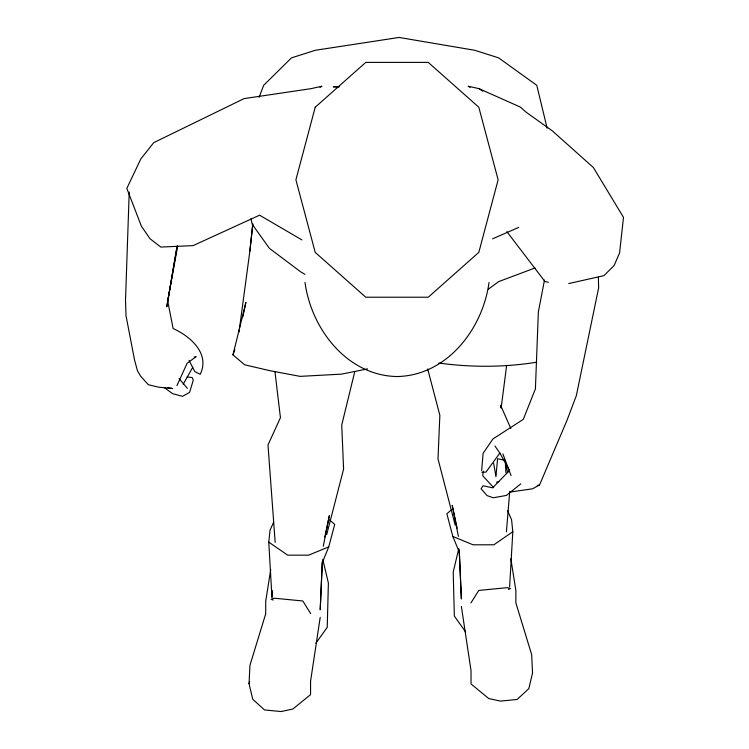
<?xml version="1.0" encoding="UTF-8"?>
<svg xmlns="http://www.w3.org/2000/svg" width="749" height="749" viewBox="0 0 749 749"><rect width="100%" height="100%" fill="white"/><g stroke="black" fill="none" stroke-linecap="round" stroke-linejoin="round"><path stroke-width="1.12" d="M322.351 561.675L320.207 609.817L322.229 562.78L328.736 546.901L334.719 524.366L329.532 519.937M272.28 590.577L271.962 597.487L268.779 542.164L270.014 530.283L273.6 522.259M320.207 617.335L310.563 681.281L310.563 694.613L292.868 709.022L281.044 711.55L264.481 709.921L252.759 699.257L249.043 683.725L249.932 665.365L265.717 613.768L265.717 601.241L270.735 569.512M509.629 586.785L512.812 531.696L511.567 519.722L507.541 510.621M129.221 192.034L125.504 300.358L126.01 315.694L134.511 359.829L137.488 370.886L140.737 376.326L148.358 384.714L158.545 387.167L172.673 388.544L167.486 387.598M506.408 531.874L509.741 491.363M481.644 470.69L483.114 453.314L492.908 438.97L523.279 419.356L535.413 388.89L538.362 311.902L544.486 280.098M238.987 332.135L249.866 251.149L252.797 223.839M249.866 251.149L252.75 224.588M495.904 476.776L497.589 458.725L504.423 460.158M506.652 365.343L501.137 408.046L500.575 406.117M483.433 471.243L482.684 475.681L493.675 487.646M177.073 246.29L166.774 306.865L177.082 246.309M177.7 245.897L167.71 301.032L173.113 328.521C190.19 336.198 210.366 353.603 200.198 374.35L194.768 371.541L189.076 360.466M323.296 546.227L329.345 515.696L324.794 537.052M242.863 316.864L245.897 302.371L232.967 354.857L244.595 364.772L269.565 370.624L300.115 376.373L341.45 374.135L367.581 368.892M458.819 548.577L453.211 572.039L454.353 616.099L465.681 632.006M354.764 371.626L341.741 425.011L343.594 469.099L326.686 534.646M489.031 282.448C482.749 328.942 447.022 375.642 397.017 376.541C347.012 375.642 311.284 328.942 305.002 282.448M249.043 683.725L249.698 681.599M232.967 354.857L234.802 349.68M259.07 97.323L263.667 85.302L291.455 57.87L315.413 50.267L399.086 37.45L474.679 50.267L498.647 57.87L536.771 85.302L547.144 128.229M176.951 385.623L187.1 363.274L196.172 356.655L194.141 357.104M510.163 492.046L532.539 488.797L539.542 484.968L567.021 420.283L576.327 395.678L598.638 287.831L598.357 277.327M183.233 384.209L192.746 367.319M470.934 602.936L478.78 590.437L507.522 587.628L510.49 588.62L508.365 589.388M494.911 446.001L499.864 453.051L485.979 472.104L481.907 472.245M315.909 643.129L327.238 627.344L328.38 583.012L322.772 559.363M451.198 510.041L446.863 513.758L452.845 536.471L459.362 552.285L461.375 599.013L459.184 549.747M520.789 483.882L506.361 495.426L493.291 497.785L487.093 495.604L481.092 488.788L483.011 485.755L492.655 487.833L509.545 470.447L499.864 453.051M488.395 289.133L498.656 281.624L535.067 267.945M512.812 531.696L493.891 544.795L473.022 544.795L452.845 536.471M320.038 87.399L321.967 86.201L311.125 88.635L244.08 98.606L153.723 142.647L140.849 158.891L126.824 188.411L141.374 226.132L149.997 238.706L160.792 247.067L193.083 245.625L259.566 215.188L301.941 239.914M492.505 238.856L518.692 227.396M328.736 546.901L308.569 555.168L287.7 555.168L268.779 542.164M496.531 482.216L498.712 481.598M568.744 283.562L603.919 275.651L614.124 265.53L619.592 252.89L623.496 217.36L593.339 167.486L552.182 130.757L526.135 112.191L520.312 107.06L478.976 88.635L468.134 86.201L470.063 87.399M537.286 485.464L539.542 484.968M536.733 362.188C504.367 367.45 471.252 367.45 438.792 363.059M339.157 86.519L333.333 86.847L339.157 86.837M187.11 377.009L192.165 377.524L193.298 380.155L189.563 392.42L182.531 396.324L172.607 393.665L164.256 387.533M548.343 282.251L544.944 281.54L506.876 231.656M273.226 600.043L271.101 599.275L274.068 598.189L302.802 600.979L310.657 613.59M304.909 274.321L300.873 271.971L269.387 248.34L252.273 224.354L250.906 218.764M478.976 88.635L482.787 91.144M179.02 378.554L187.372 388.338M500.65 405.349L510.818 428.503M502.897 453.913L511.052 475.559M427.679 368.929L439.85 415.264L437.996 458.884L455.195 525.124M505.5 463.64L507.7 472.666M457.143 528.185L452.246 505.463L458.416 536.424M493.628 463.294L495.698 475.053M510.846 558.717L515.864 590.418L515.864 602.87L531.659 654.607L532.548 672.911L528.822 688.659L517.11 699.463L500.547 701.111L488.723 698.545L471.027 683.94L471.027 670.664L461.375 606.428M274.93 371.392L280.444 417.717L267.992 444.943L275.173 542.36M459.249 550.356L459.362 552.285M505.378 462.704L505.912 472.759M315.217 107.238L295.902 179.807L315.217 252.376L365.774 297.222L428.259 297.222L478.817 252.376L498.132 179.807L478.817 107.238L428.259 62.392L365.774 62.392L315.217 107.238"/></g></svg>
